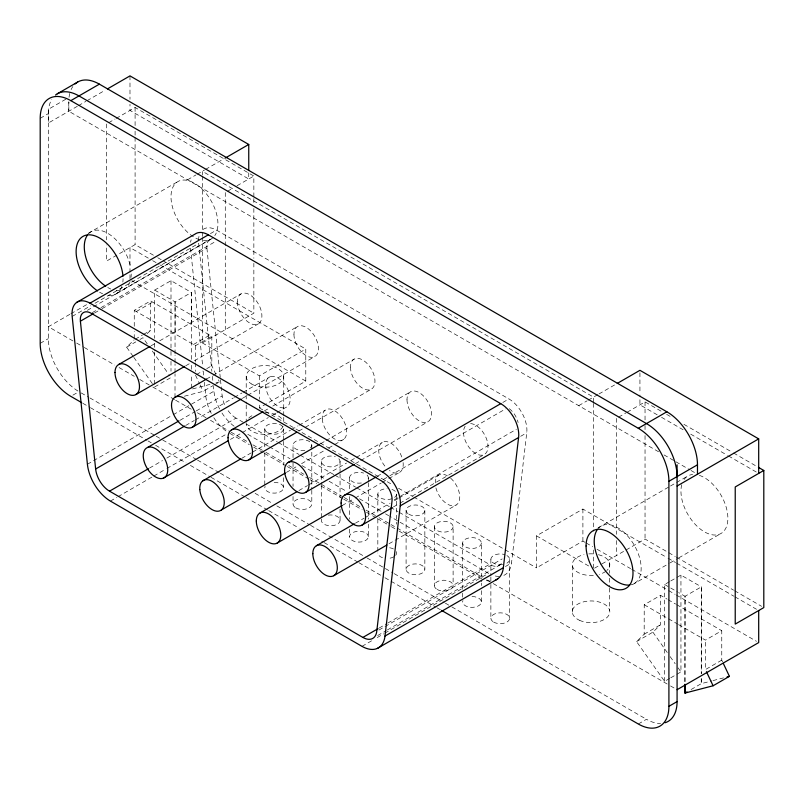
<?xml version="1.0" encoding="UTF-8"?>
<svg xmlns="http://www.w3.org/2000/svg" width="804" height="804" viewBox="0 0 804 804"><rect width="100%" height="100%" fill="white"/><g stroke="black" fill="none" stroke-linecap="round" stroke-linejoin="round"><path stroke-width="0.6" stroke-dasharray="4.02 3.01" d="M134.238 338.554L134.248 331.198M134.248 326.293L134.268 310.354L150.599 300.927L211.814 336.273L211.814 365.73L215.894 374.362M147.172 333.64L150.559 330.364L150.599 300.927M175.001 397.417L175.031 373.759M175.021 372.513L175.041 363.8M175.031 362.544L175.051 355.087M175.041 353.83L175.081 301.872L191.412 292.445L191.412 324.494M191.322 387.99L191.342 374.292M191.342 369.307L191.352 364.333M191.352 359.348L191.412 292.445L171.001 280.666L154.68 290.093L154.68 338.333M669.732 678.405L664.627 681.35L636.567 641.582L644.175 634.195L644.225 604.769L660.546 595.342L666.988 599.06M636.567 641.582L652.888 632.165L660.506 624.778L660.546 595.342M658.617 451.788L68.772 111.243L68.943 101.987M77.968 391.046A43.285 24.994 60 0 1 48.361 338.625L48.622 109.143A43.285 24.994 60 0 1 51.818 99.274M503.847 575.373A33.004 19.055 60 0 0 511.515 563.021L526.751 432.803A25.437 14.683 60 0 0 508.932 398.945L216.507 230.115A25.638 14.804 60 0 0 201.482 230.949M133.092 356.343L126.62 347.167L134.228 339.78M65.807 99.224L48.622 109.143L48.361 123.032L77.365 106.289M40.2 118.319L48.361 113.605M78.43 105.666L85.948 101.324M87.023 100.701L105.284 90.159M108.651 122.741L115.052 119.042M116.118 118.429L135.092 107.475L253.853 176.046L253.853 197.241M88.088 233.421L177.875 181.583M187.533 179.815L195.985 174.93M197.04 174.327L204.487 170.026M205.563 169.403L223.914 158.81M153.443 255.21L135.092 244.617L106.52 261.109L106.52 244.898M227.421 191.302L232.748 188.226M237.019 185.764L253.853 176.046M69.847 314.324L48.361 326.726L75.556 342.434M70.913 313.711L88.098 303.791M210.387 233.652L216.507 230.115M72.169 316.434L90.631 305.781M94.972 303.269L198.688 243.391L211.874 371.337M87.355 310.324L209.542 239.783M116.178 293.852L211.06 239.069M92.269 312.656L99.837 308.284M100.922 307.661L215.542 241.481M40.2 343.338L48.361 338.625M94.45 313.068L100.942 309.329M102.018 308.706L206.909 248.145A15.387 8.884 60 0 1 211.874 238.828M136.308 311.53L152.639 302.103M135.253 339.198L142.398 335.067M143.413 334.484L150.559 330.364M126.62 347.167L135.806 341.871M139.886 339.509L142.941 337.75L147.263 343.861M151.082 345.8L155.413 343.298M159.745 340.796L241.009 293.882M72.852 395.176L77.948 392.231M193.452 344.524L209.774 335.097M134.268 310.354L195.493 345.7L211.814 336.273M202.327 237.682L202.327 342.926L253.853 313.178L253.853 263.31M185.734 365.79L190.066 363.287M194.397 360.785L258.325 323.871M154.68 386.935L171.001 377.508L168.84 374.453M196.508 374.563L202.628 371.026M206.718 368.674L211.814 365.73M206.517 379.066L211.934 375.94M213.02 375.307L297.54 326.514M184.377 396.221L203.141 391.347L213.341 385.458M214.367 384.875L219.472 381.93L218.447 379.769M87.405 464.26L172.106 415.356M173.192 414.733L213.924 391.216L213.412 386.242M179.985 420.311L195.121 411.568M196.196 410.944L222.155 395.96L220.356 378.573M202.327 342.926L259.36 375.86L305.781 349.057L305.781 381.096L259.36 407.899L259.36 404.201M185.664 425.487L194.337 420.482M195.422 419.859L233.341 397.96M234.426 397.337L242.014 392.965M243.089 392.332L270.184 376.694M242.255 398.422L246.587 395.92M247.672 395.297L314.846 356.514M149.534 468.069L162.508 460.571M166.84 458.079L236.044 418.12L277.36 441.979M264.134 411.075L268.466 408.573M272.797 406.07L354.061 359.157M110.399 501.093L116.912 497.334M117.997 496.701L152.74 476.641M153.825 476.018L165.775 469.124M166.86 468.491L227.663 433.386M230.426 439.436L241.26 433.185M242.346 432.552L268.345 417.547M272.677 415.045L275.933 413.166M277.008 412.542L285.681 407.538A17.316 10 60 0 0 282.264 381.397A17.316 10 60 0 0 265.843 387.417A17.316 10 60 0 0 285.681 407.538M241.682 458.391L251.431 452.752M252.516 452.129L290.435 430.24M291.52 429.607L298.023 425.859M299.108 425.236L325.107 410.221M298.776 431.055L304.193 427.929M305.279 427.306L371.378 389.146M320.655 443.707L324.987 441.205M326.072 440.582L410.583 391.789M286.375 472.43L297.209 466.179M301.54 463.677L324.293 450.541M328.635 448.039L343.8 439.275M298.897 490.561L307.56 485.556M308.646 484.923L346.564 463.034M350.906 460.531L355.237 458.029M356.323 457.406L382.322 442.391M355.308 463.687L359.639 461.184M360.725 460.561L427.899 421.778M502.801 402.482L508.932 398.945M377.176 476.34L381.518 473.837M383.377 479.475L388.784 476.36M389.87 475.727L505.565 408.934M342.213 505.535L354.132 498.651M355.217 498.028L381.217 483.013M382.302 482.39L387.719 479.264M388.804 478.631L399.638 472.38M394.171 499.847L516.359 429.296M355.418 523.193L364.081 518.188M365.167 517.565L390.091 503.173M394.422 500.671L397.678 498.792M398.754 498.168L438.843 475.023M393.407 506.962L398.824 503.827M399.91 503.203L484.43 454.411M520.63 436.331L526.751 432.803M578.719 405.658L587.171 400.784M588.226 400.171L597.834 394.623M598.91 394L616.186 384.031M388.985 543.795L456.159 505.012M618.598 417.155L626.065 412.844M627.13 412.231L645.039 401.889L662.315 411.869M585.071 542.348L582.9 541.092L536.479 567.895L536.479 535.846L582.9 509.043L666.928 557.554M379.096 628.075L386.664 623.703M387.749 623.08L489.395 564.388A19.798 11.437 60 0 0 502.46 561.564M378.925 630.065L502.198 558.901M377.649 635.562L386.302 630.567M387.387 629.944L499.847 565.011M362.001 646.356L372.865 640.084M377.207 637.582L383.719 633.823M384.804 633.19L488.52 573.312L389.829 516.339M505.384 566.559L511.515 563.021M598.035 527.846L669.4 486.641M670.476 486.018L687.822 476.008M594.558 568.177L600.819 564.559M601.854 563.956L624.999 550.599M626.065 549.976L645.039 539.032L675.27 556.479M632.245 584.739L668.978 563.524M670.064 562.9L677.651 558.519M678.737 557.896L721.007 533.484M664.627 681.35L664.627 584.508L669.732 581.563M670.747 580.97L680.948 575.081L701.359 586.86L701.279 673.692L701.359 586.86L685.028 596.287L684.948 683.119L685.028 596.287L678.586 592.568M644.175 634.195L660.506 624.778M678.566 624.597L705.44 640.115L721.761 630.688L721.761 660.144L722.786 662.305M670.747 677.812L680.948 671.923L680.948 575.081M721.761 660.144L705.44 669.571L705.44 640.115M691.068 689.541L701.269 683.651L711.821 680.908M638.306 724.002L646.466 719.289A43.285 24.994 60 0 0 660.597 723.449M192.488 388.935L211.261 384.061M215.944 382.845L219.472 381.93M712.997 680.606L723.55 677.862M666.627 414.361L672.023 417.477M683.902 424.331L732.494 452.381M733.57 453.004L756.242 466.099M657.21 414.814L639.934 404.834L639.934 394.975M661.531 417.306L683.119 429.768M690.676 434.13L727.389 455.325M728.464 455.948L756.544 472.159M664.014 454.903L674.807 461.134M675.883 461.767L689.922 469.868M690.998 470.491L697.48 474.229M157.765 257.702L162.076 260.194M163.162 260.818L253.853 313.178M676.345 557.102L733.57 590.146M734.645 590.769L761.639 606.347M148.338 258.154L129.987 247.562L129.987 272.204M152.659 260.647L159.142 264.385M160.217 265.008L305.781 349.057M668.003 558.177L675.561 562.549M676.646 563.172L733.871 596.206M734.946 596.829L756.544 609.291M154.68 290.093L175.081 301.872L175.081 333.921M664.627 584.508L677.511 591.945M305.781 381.096L129.987 279.601L129.987 273.44M586.156 542.971L592.669 546.73M597.01 549.232L630.648 568.659M631.733 569.282L667.541 589.955M668.626 590.588L675.139 594.347M676.224 594.97L756.524 641.331M668.064 599.683L675.581 604.025M676.656 604.648L721.761 630.688M536.479 535.846L589.211 566.287M644.225 604.769L677.501 623.984M259.36 407.899L393.025 485.073M398.462 488.209L412.593 496.369M413.678 496.993L536.479 567.895M278.445 442.602L299.108 454.531M300.193 455.164L333.901 474.621M334.987 475.244L355.649 487.174M356.735 487.807L389.357 506.641M390.442 507.264L398.06 511.656M399.146 512.289L489.395 564.388M247.763 434.311L268.365 446.21M269.451 446.833L290.053 458.732M301.982 465.616L324.756 478.762M329.097 481.274L346.454 491.284M359.468 498.802L381.156 511.324M385.498 513.826L388.744 515.706M76.641 343.057L83.174 346.825M84.259 347.459L114.711 365.036M119.062 367.549L134.298 376.342M139.735 379.478L151.695 386.392M152.79 387.015L174.538 399.578M175.624 400.201L191.945 409.628M197.382 412.764L206.085 417.789M210.437 420.301L230.014 431.607M231.1 432.23L247.421 441.657M252.858 444.793L264.817 451.697M265.913 452.33L284.405 463.003M288.757 465.516L303.982 474.31M309.419 477.445L320.293 483.727M321.389 484.36L343.137 496.922M344.223 497.545L360.544 506.962M365.981 510.108L377.95 517.012M379.036 517.645L389.91 523.917M390.995 524.55L482.37 577.302M486.721 579.815L492.159 582.95M493.244 583.583L669.461 685.32M670.546 685.943L674.898 688.455M229.833 433.386L249.361 444.662M253.692 447.165L263.461 452.803M264.546 453.426L286.234 465.948M287.319 466.571L309.007 479.094M310.093 479.727L316.595 483.475M320.937 485.988L342.625 498.51M343.71 499.133L362.152 509.776M366.483 512.279L376.242 517.917M377.327 518.54L390.342 526.057M391.427 526.68L397.94 530.439M399.025 531.062L480.36 578.026A33.004 19.055 60 0 0 483.144 579.423M81.144 392.905L88.752 397.297M89.847 397.92L155.071 435.577M156.157 436.21L161.594 439.346M162.679 439.979L196.387 459.436M197.472 460.059L219.211 472.611M220.306 473.244L250.737 490.812M255.089 493.324L272.486 503.374M276.837 505.877L309.45 524.71M310.535 525.334L365.981 557.353M367.066 557.976L393.156 573.041M394.241 573.664L444.25 602.538M445.346 603.171L450.773 606.306M451.868 606.93L646.466 719.289M82.772 403.266L89.294 407.025M90.38 407.658L146.911 440.29M147.996 440.924L151.263 442.803M155.604 445.315L186.046 462.893M190.397 465.405L209.965 476.702M211.05 477.325L244.758 496.782M245.843 497.415L267.581 509.967M268.667 510.59L299.108 528.168M303.46 530.68L323.027 541.976M324.112 542.599L357.82 562.056M358.906 562.689L383.91 577.121M384.995 577.754L436.09 607.251M437.175 607.884L440.441 609.764M652.888 632.165L667.28 652.557M670.164 656.627L675.199 663.772M678.073 667.843L680.948 671.923M152.298 350.996L168.126 373.428M133.816 357.368L153.242 384.895M195.493 375.156L199.573 383.789M200.085 384.875L203.141 391.347M206.909 248.145L220.236 377.327M212.387 376.312L212.899 381.277M190.528 248.104L202.688 366.111M203.201 371.086L203.713 376.051M204.357 382.262L205.764 395.93A33.004 19.055 60 0 0 211.452 413.698M645.039 401.889L645.039 420.592M645.039 425.577L645.039 430.562M645.039 435.557L645.039 539.032M639.934 372.785L639.934 393.739M616.467 418.381L616.467 534.328M616.467 540.559L616.467 555.524M609.683 563.343L609.683 573.262M609.683 578.227L609.683 586.9M609.683 588.146L609.683 610.467M593.513 402.131L593.513 397.116L202.327 171.272L202.327 175.031M593.513 403.387L593.513 531.193M593.513 549.986L593.513 568.78M582.9 509.043L582.9 541.092M572.438 565.966L572.438 613.09M509.635 559.353L509.635 618.256M490.872 559.353L490.872 575.644M490.872 576.9L490.872 583.161M490.872 584.418L490.872 618.256M481.375 543.032A9.377 5.417 0 0 1 467.305 547.725A9.377 5.417 0 0 1 467.305 538.348A9.377 5.417 0 0 1 481.375 543.032L481.375 581.885M481.375 583.141L481.375 585.654M481.375 590.659L481.375 601.945M462.612 543.032L462.612 591.915M462.612 593.171L462.612 599.432M453.114 526.721A9.377 5.417 0 0 1 439.044 531.404A9.377 5.417 0 0 1 439.044 522.027A9.377 5.417 0 0 1 453.114 526.721L453.114 585.624M434.351 526.721L434.351 585.624M424.844 510.399L424.844 569.312A9.377 5.417 0 0 1 410.774 573.996A9.377 5.417 0 0 1 410.774 564.619A9.377 5.417 0 0 1 424.844 569.312M406.09 510.399L406.09 569.312M396.583 494.088L396.583 524.168M377.83 494.088L377.83 514.138M377.83 519.153L377.83 551.735M368.322 477.767L368.322 481.526M368.322 482.782L368.322 519.123M368.322 524.138L368.322 536.67A9.377 5.417 0 0 1 354.252 541.363A9.377 5.417 0 0 1 354.252 531.987A9.377 5.417 0 0 1 368.322 536.67M349.559 477.767L349.559 490.299M349.559 496.57L349.559 519.123M349.559 529.153L349.559 536.67M340.062 461.446L340.062 472.732M340.062 473.978L340.062 497.797M340.062 509.073L340.062 520.359M321.298 461.446L321.298 484.008M321.298 485.264L321.298 517.846M311.801 445.135L311.801 489.003M311.801 490.249L311.801 504.038M310.545 447.838A9.377 5.417 0 0 0 304.847 439.899A9.377 5.417 0 0 0 293.038 445.135L293.038 457.667M293.038 462.682L293.038 486.49M293.038 496.52L293.038 504.038M283.732 376.393L283.732 416.07M283.732 417.316L283.732 423.517M283.531 428.813L283.531 440.1M283.531 441.346L283.531 465.164M283.531 477.697L283.531 487.726M264.777 428.813L264.777 447.617M264.777 452.632L264.777 487.726M259.36 375.86L259.36 399.276M253.853 198.487L253.853 203.472M253.853 208.457L253.853 258.325M248.748 172.83L248.748 178.99L129.987 110.419L129.987 104.259M246.215 376.393L246.215 393.749M246.215 394.995L246.215 403.668M246.215 404.914L246.215 422.271M225.281 192.538L225.281 329.67M202.327 176.287L202.327 236.426M195.493 345.7L195.493 361.649M195.493 362.875L195.493 371.468M171.001 280.666L171.001 350.092M171.001 351.338L171.001 356.323M171.001 361.308L171.001 371.277M154.68 343.318L154.68 350.795M154.68 352.041L154.68 384.443M135.092 107.475L135.092 126.178M135.092 131.163L135.092 136.147M135.092 137.394L135.092 244.617M129.987 75.898L129.987 99.324M106.52 123.967L106.52 239.914M68.772 101.817L68.772 111.243M699.329 475.355A33.185 19.165 60 0 1 727.841 516.691A33.185 19.165 60 0 1 702.033 530.328A33.185 19.165 60 0 1 681.752 484.641M684.093 479.465A33.185 19.165 60 0 1 692.686 474.501M597.372 529.534A33.185 19.165 60 0 1 633.843 544.489A33.185 19.165 60 0 1 630.467 584.92M69.033 97.354A43.285 24.994 60 0 1 69.807 93.274M71.094 89.636A43.285 24.994 60 0 1 72.873 86.52M130.067 281.651A33.185 19.165 60 0 1 113.816 290.083M110.811 289.038A33.185 19.165 60 0 1 107.746 287.5M88.762 233.512A33.185 19.165 60 0 1 112.017 236.225A33.185 19.165 60 0 1 130.409 266.476M131.213 273.943A33.185 19.165 60 0 1 131.012 277.37M213.462 237.21A33.185 19.165 60 0 1 201.714 240.285M199.553 239.723A33.185 19.165 60 0 1 194.467 237.421M193.452 236.818A33.185 19.165 60 0 1 171.483 191.583A33.185 19.165 60 0 1 202.819 189.814A33.185 19.165 60 0 1 214.789 235.612M283.088 426.321A18.753 10.834 0 0 1 262.526 434.25A18.753 10.834 0 0 1 246.215 423.517M248.727 418.1A18.753 10.834 0 0 1 254.556 414.512M264.968 412.683A18.753 10.834 0 0 1 283.088 420.713M598.397 554.69A18.753 10.834 0 0 1 606.789 570.559M605.834 571.322A18.753 10.834 0 0 1 599.201 574.408M593.342 575.403A18.753 10.834 0 0 1 572.9 567.363A18.753 10.834 0 0 1 584.046 554.609M588.789 553.906A18.753 10.834 0 0 1 593.684 553.926M274.154 482.31A9.377 5.417 0 0 1 283.5 488.199A9.377 5.417 0 0 1 272.526 493.053A9.377 5.417 0 0 1 265.099 486.319M506.892 555.524A9.377 5.417 0 0 1 506.892 563.182M502.681 564.579A9.377 5.417 0 0 1 490.953 558.649A9.377 5.417 0 0 1 504.942 554.659M471.988 596.528A9.377 5.417 0 0 1 481.335 602.417A9.377 5.417 0 0 1 470.36 607.271A9.377 5.417 0 0 1 462.933 600.538M304.847 450.361A9.377 5.417 0 0 1 293.038 445.135M338.806 458.742A9.377 5.417 0 0 1 332.313 466.782A9.377 5.417 0 0 1 321.439 460.511A9.377 5.417 0 0 1 335.368 456.762M328.253 515.123A9.377 5.417 0 0 1 340.022 519.886A9.377 5.417 0 0 1 329.861 525.756A9.377 5.417 0 0 1 321.62 518.952M367.066 475.063A9.377 5.417 0 0 1 367.066 480.47M361.368 482.993A9.377 5.417 0 0 1 349.639 477.063A9.377 5.417 0 0 1 363.629 473.074M391.9 489.395A9.377 5.417 0 0 1 393.839 497.917M391.9 498.771A9.377 5.417 0 0 1 378.141 495.485A9.377 5.417 0 0 1 387.206 488.671M396.261 551.594A9.377 5.417 0 0 1 395.327 555.695M393.839 556.82A9.377 5.417 0 0 1 387.206 558.408M382.513 557.685A9.377 5.417 0 0 1 377.83 552.991M389.628 547.765A9.377 5.417 0 0 1 393.839 549.162M190.598 242.275A25.638 14.804 60 0 1 191.171 239.743M225.964 430.934A33.004 19.055 60 0 1 213.422 417.115M490.269 581.111A33.004 19.055 60 0 1 484.068 579.795M499.264 576.388A33.004 19.055 60 0 1 494.058 575.694M198.548 240.376A25.638 14.804 60 0 1 199.332 235.029M234.125 426.22A33.004 19.055 60 0 1 221.582 412.402M219.613 408.985A33.004 19.055 60 0 1 213.924 391.216M121.906 286.365A33.185 19.165 60 0 1 105.656 294.797M102.641 293.741A33.185 19.165 60 0 1 99.585 292.214M123.052 278.656A33.185 19.165 60 0 1 122.851 282.083M509.264 408.693A15.387 8.884 60 0 1 518.128 422.552M236.044 418.12A19.798 11.437 60 0 1 228.115 410.703M224.547 404.543A19.798 11.437 60 0 1 222.155 395.96M403.116 462.551A17.316 10 60 0 1 389.387 470.481M384.855 466.089A17.316 10 60 0 1 382.905 442.089A17.316 10 60 0 1 402.291 458.501M450.672 478.189A17.316 10 60 0 1 456.441 504.842A17.316 10 60 0 1 435.909 487.867M435.265 482.953A17.316 10 60 0 1 447.506 475.878M470.591 423.618A17.316 10 60 0 1 487.927 444.793A17.316 10 60 0 1 473.295 451.838A17.316 10 60 0 1 465.164 426.231M701.269 678.676L701.269 683.651L701.279 678.676M251.712 384.051A18.753 10.834 0 0 0 283.088 379.186A18.753 10.834 0 0 0 260.114 365.931A18.753 10.834 0 0 0 251.712 384.051M579.503 620.306A18.753 10.834 0 0 0 609.633 613.291A18.753 10.834 0 0 0 584.046 601.734A18.753 10.834 0 0 0 579.503 620.306M267.521 432.642A9.377 5.417 0 0 0 283.219 430.22A9.377 5.417 0 0 0 271.732 423.587A9.377 5.417 0 0 0 267.521 432.642M493.626 622.085A9.377 5.417 0 0 0 509.314 619.663A9.377 5.417 0 0 0 497.827 613.03A9.377 5.417 0 0 0 493.626 622.085M437.095 589.453A9.377 5.417 0 0 0 452.793 587.031A9.377 5.417 0 0 0 441.306 580.398A9.377 5.417 0 0 0 437.095 589.453M408.834 514.228A9.377 5.417 0 0 0 424.532 511.806A9.377 5.417 0 0 0 413.045 505.173A9.377 5.417 0 0 0 408.834 514.228M295.782 507.867A9.377 5.417 0 0 0 311.48 505.445A9.377 5.417 0 0 0 299.992 498.812A9.377 5.417 0 0 0 295.782 507.867M322.253 418.874A17.316 10 60 0 0 341.429 440.391A17.316 10 60 0 0 339.68 414.985A17.316 10 60 0 0 322.253 418.874M406.995 399.709A17.316 10 60 0 0 425.366 422.562A17.316 10 60 0 0 425.366 398.07A17.316 10 60 0 0 406.995 399.709M237.421 301.812A17.316 10 60 0 0 255.793 324.655A17.316 10 60 0 0 255.793 300.173A17.316 10 60 0 0 237.421 301.812M293.952 334.444A17.316 10 60 0 0 312.314 357.288A17.316 10 60 0 0 312.314 332.806A17.316 10 60 0 0 293.952 334.444M350.474 367.076A17.316 10 60 0 0 368.845 389.93A17.316 10 60 0 0 368.845 365.438A17.316 10 60 0 0 350.474 367.076"/><path stroke-width="1.21" d="M384.995 636.064L400.231 505.847A25.437 14.683 60 0 0 382.413 471.988L89.988 303.168A25.638 14.804 60 0 0 72.169 316.434L87.405 464.26A33.004 19.055 60 0 0 110.399 501.093L362.001 646.356A33.004 19.055 60 0 0 384.995 636.064L503.344 567.735L518.59 437.517A25.437 14.683 60 0 0 500.761 403.658L208.347 234.828A25.638 14.804 60 0 0 194.859 234.205L76.501 302.535M57.325 93.787L77.737 82.008M81.676 402.633L70.812 396.362A43.285 24.994 60 0 1 40.2 343.338L40.2 118.319A43.285 24.994 60 0 1 70.812 100.641L99.374 84.149L666.868 411.789A43.285 24.994 60 0 1 697.48 464.802L697.48 474.229M107.434 88.922L129.987 75.898L248.748 144.469L248.748 170.358M224.999 158.187L248.748 144.469M89.988 303.168L208.347 234.828M80.4 321.188A15.387 8.884 60 0 1 91.184 313.279L381.217 480.722A15.387 8.884 60 0 1 392.01 501.093L376.764 631.321A19.798 11.437 60 0 1 362.875 637.431L109.525 491.164A19.798 11.437 60 0 1 95.636 469.003L80.4 321.188L93.375 313.691M118.57 364.574L149.996 346.434M135.886 394.563L184.649 366.413M175.101 397.206L206.517 379.066M95.636 469.003L178.9 420.934M147.745 447.386L184.588 426.11M192.417 427.195L241.17 399.045M109.525 491.164L148.459 468.692M231.622 429.838L263.049 411.698M163.242 478.219A17.316 10 60 0 0 159.825 452.079A17.316 10 60 0 0 143.413 458.109A17.316 10 60 0 0 163.242 478.219L228.256 440.692M202.678 480.903L240.597 459.014M248.938 459.828L296.616 432.311M288.154 462.471L319.57 444.331M221.361 509.967L285.289 473.064M259.883 513.073L296.726 491.807M305.46 492.47L354.222 464.32M382.413 471.988L500.761 403.658M344.675 495.113L376.091 476.963M277.199 543.072L342.213 505.535M316.414 545.715L354.333 523.816M361.991 525.102L392.332 507.585M400.231 505.847L518.59 437.517M617.261 383.407L639.934 370.322L758.695 438.883L758.695 473.405M333.73 575.704L386.814 545.052M70.812 100.641L638.306 428.281L666.868 411.789M362.875 637.431L378.011 628.698M377.337 648.416L497.666 578.94M441.527 610.387L638.306 724.002A43.285 24.994 60 0 0 668.908 706.324L668.908 481.294L697.48 464.802M677.079 486.008L758.695 438.883M763.8 470.461L735.228 486.953L735.228 624.095L763.8 607.593L763.8 470.461L758.403 467.345M677.079 689.711L758.695 642.587L758.695 610.537M686.988 691.902L684.948 693.078L684.948 684.365L684.948 693.078L713.088 685.772L729.419 676.345L723.298 663.38M668.908 706.324L677.079 701.611L677.079 464.802M727.067 676.948L729.419 676.345M706.455 671.732L713.088 685.772M629.421 585.061A33.185 19.165 60 0 1 601.101 564.398A33.185 19.165 60 0 1 597.372 529.534M55.526 95.023A43.285 24.994 60 0 1 78.973 95.927L646.466 423.567A43.285 24.994 60 0 1 677.079 476.581M75.094 83.958A43.285 24.994 60 0 1 99.374 84.149M105.706 286.214A33.185 19.165 60 0 1 87.425 235.12M503.344 567.735A33.004 19.055 60 0 1 495.686 580.086M97.545 290.927A33.185 19.165 60 0 1 76.129 250.788A33.185 19.165 60 0 1 98.902 237.632A33.185 19.165 60 0 1 122.962 276.254M677.079 701.611A43.285 24.994 60 0 1 665.099 722.736M638.306 428.281A43.285 24.994 60 0 1 668.908 481.294M586.066 545.976A33.185 19.165 60 0 0 621.261 589.764A33.185 19.165 60 0 0 621.261 542.831A33.185 19.165 60 0 0 586.066 545.976M114.992 372.503A17.316 10 60 0 0 133.353 395.347A17.316 10 60 0 0 133.353 370.855A17.316 10 60 0 0 114.992 372.503M171.513 405.136A17.316 10 60 0 0 189.875 427.979A17.316 10 60 0 0 189.875 403.487A17.316 10 60 0 0 171.513 405.136M228.034 437.768A17.316 10 60 0 0 246.406 460.612A17.316 10 60 0 0 246.406 436.13A17.316 10 60 0 0 228.034 437.768M284.566 470.4A17.316 10 60 0 0 302.927 493.244A17.316 10 60 0 0 302.927 468.762A17.316 10 60 0 0 284.566 470.4M341.087 503.033A17.316 10 60 0 0 359.448 525.886A17.316 10 60 0 0 359.448 501.394A17.316 10 60 0 0 341.087 503.033M312.826 553.634A17.316 10 60 0 0 331.188 576.488A17.316 10 60 0 0 331.188 551.996A17.316 10 60 0 0 312.826 553.634M256.305 521.002A17.316 10 60 0 0 274.666 543.846A17.316 10 60 0 0 274.666 519.364A17.316 10 60 0 0 256.305 521.002M199.814 489.566A17.316 10 60 0 0 219 511.083A17.316 10 60 0 0 217.241 485.666A17.316 10 60 0 0 199.814 489.566"/></g></svg>
